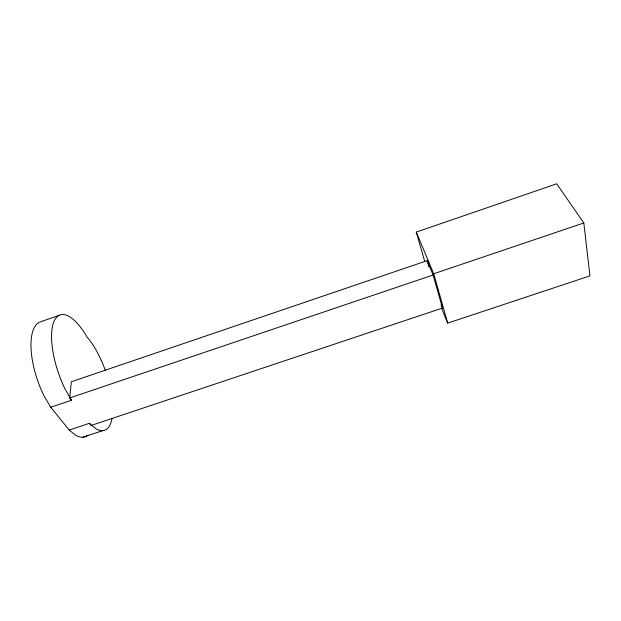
<?xml version="1.0" encoding="UTF-8"?>
<svg xmlns="http://www.w3.org/2000/svg" width="621" height="621" viewBox="0 0 621 621"><rect width="100%" height="100%" fill="white"/><g stroke="black" fill="none" stroke-linecap="round" stroke-linejoin="round"><path stroke-width="0.93" d="M50.743 407.267L71.5 400.25L69.723 397.96L71.33 381.752L427.124 260.68L433.101 275.01L442.501 308.055L91.085 425.463L91.132 424.756L89.416 423.312L69.203 430.066L50.743 407.267L44.037 395.872A54.563 21.828 70.9 0 1 39.472 322.19L59.22 315.297M424.741 261.425L416.264 232.114L556.703 183.793L583.818 222.962L589.95 275.871L447.702 323.114L441.539 308.078M416.264 232.114L433.722 273.768L583.818 222.962M69.723 397.96L433.101 275.01M82.973 437.207L102.589 430.671M69.203 430.066L75.956 435.437A53.74 21.184 71.3 0 0 87.887 435.181M91.815 425.338L95.913 428.785A53.864 19.919 71.3 0 0 112.083 418.407M89.416 423.312L91.085 425.463M69.785 397.261L64.933 388.777A54.695 20.532 70.9 0 1 53.965 321.507A54.695 20.532 70.9 0 1 86.917 336.854A53.864 19.919 71.3 0 1 105.267 370.287M70.22 398.007L71.5 400.25M441.096 304.647L442.501 308.055M427.124 260.68L428.956 267.077M433.722 273.768L447.702 323.114"/></g></svg>
